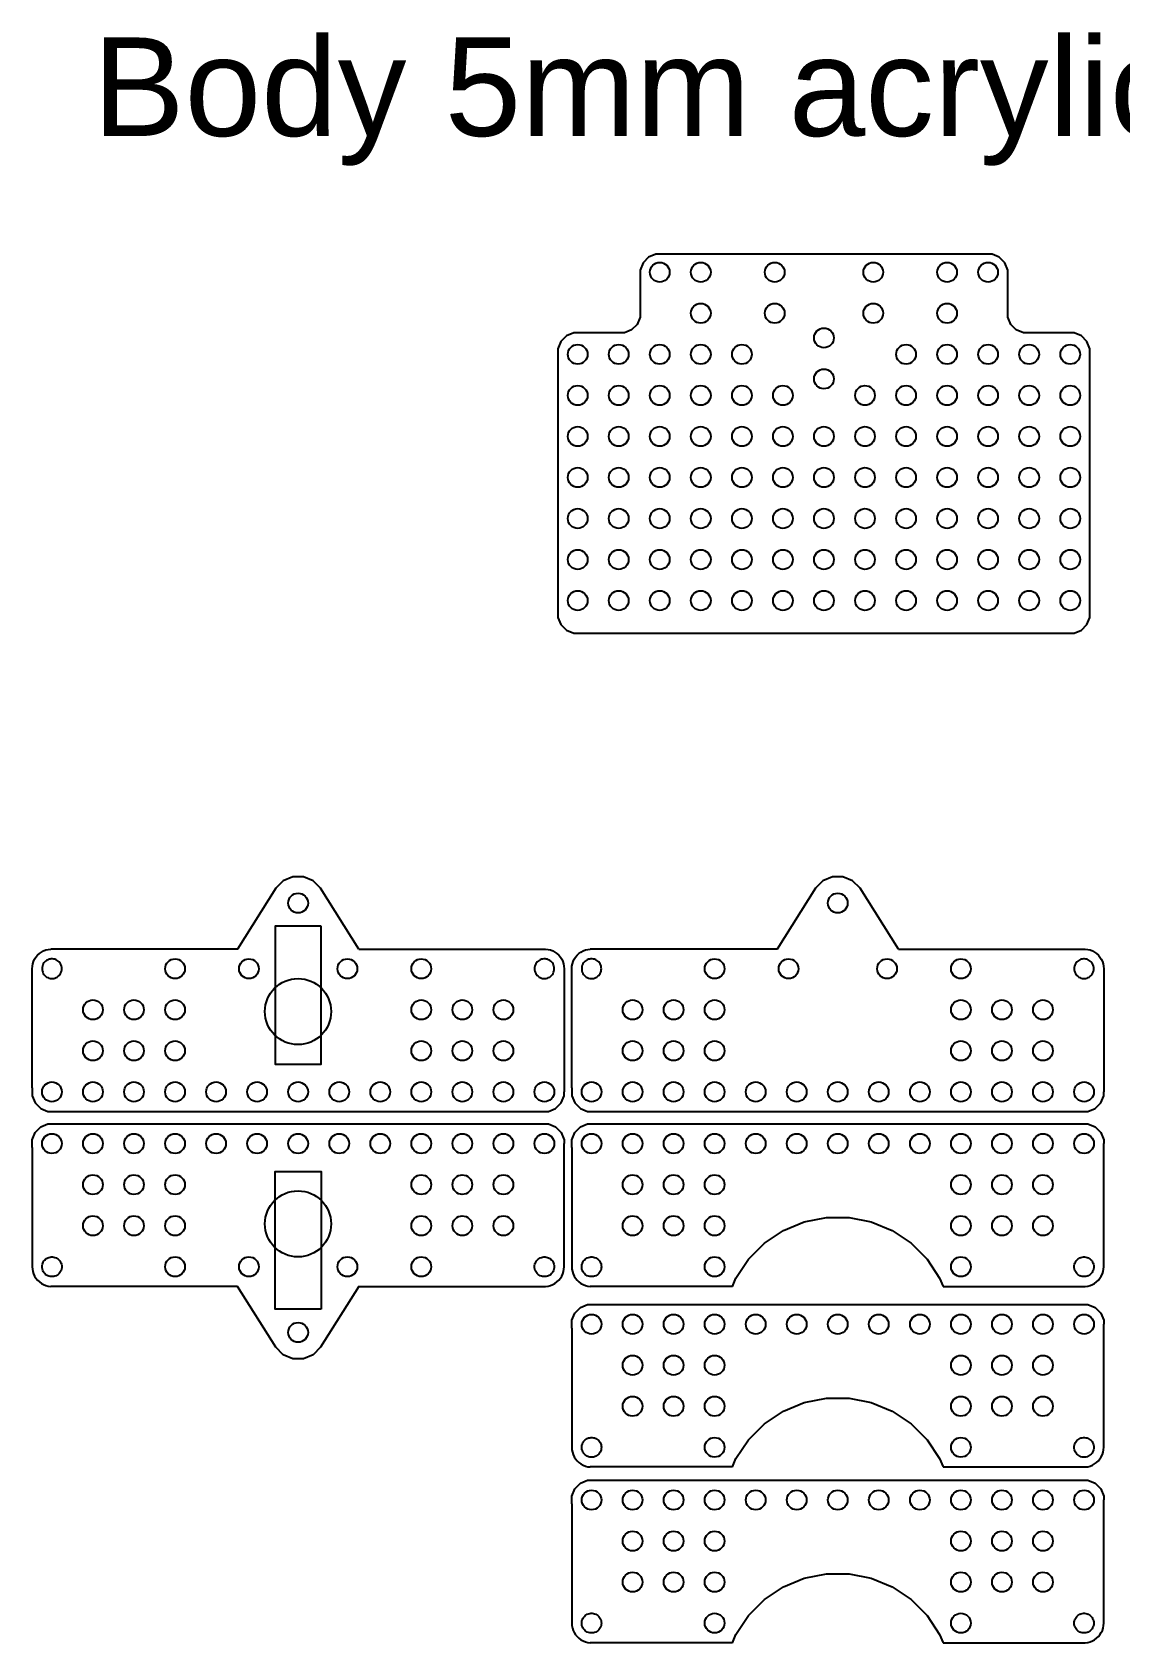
# Model space of a CAD drawing. Header units: millimetres. Extents: x 673 to 2234, y -140 to 410.
# Drawn here: x 673.1 to 1004.3, y -80.3 to 410.3 of the extents above; entities that cross this region are included whole.
import ezdxf

# ---------------------------------------------------------------- set-up
doc = ezdxf.new("R2010")
doc.units = ezdxf.units.MM
doc.styles.get("Standard").update_dxf_attribs({"font": 'arial.ttf'})

msp = doc.modelspace()

# ---------------------------------------------------------------- linework, layer by layer
at = {"color": 7}
for p, q in [((673.52, 127.24), (673.84, 127.92)), ((673.84, 127.92), (674.24, 128.56)), ((674.24, 128.56), (674.72, 129.14)), ((674.72, 129.14), (675.27, 129.66)), ((675.27, 129.66), (675.88, 130.1)), ((675.88, 130.1), (676.54, 130.46)), ((676.54, 130.46), (677.24, 130.74)), ((677.49, 127.57), (677.18, 127.35)), ((677.24, 130.74), (677.97, 130.93)), ((677.82, 127.75), (677.49, 127.57)), ((678.17, 127.89), (677.82, 127.75)), ((677.97, 130.93), (678.72, 131.02)), ((678.53, 127.98), (678.17, 127.89)), ((678.91, 128.03), (678.53, 127.98)), ((679.28, 128.03), (678.91, 128.03)), ((679.66, 127.98), (679.28, 128.03)), ((680.02, 127.89), (679.66, 127.98)), ((680.37, 127.75), (680.02, 127.89)), ((680.7, 127.57), (680.37, 127.75)), ((681.01, 127.35), (680.7, 127.57)), ((827.49, 127.57), (827.18, 127.35)), ((827.82, 127.75), (827.49, 127.57)), ((828.17, 127.89), (827.82, 127.75)), ((828.53, 127.98), (828.17, 127.89)), ((828.91, 128.03), (828.53, 127.98)), ((829.28, 128.03), (828.91, 128.03)), ((829.66, 127.98), (829.28, 128.03)), ((829.47, 131.02), (830.22, 130.93)), ((830.02, 127.89), (829.66, 127.98)), ((830.37, 127.75), (830.02, 127.89)), ((830.22, 130.93), (830.95, 130.74)), ((830.7, 127.57), (830.37, 127.75)), ((831.01, 127.35), (830.7, 127.57)), ((830.95, 130.74), (831.65, 130.46)), ((831.65, 130.46), (832.31, 130.1)), ((832.31, 130.1), (832.92, 129.66)), ((832.92, 129.66), (833.47, 129.14)), ((833.47, 129.14), (833.95, 128.56)), ((833.95, 128.56), (834.35, 127.92)), ((834.35, 127.92), (834.67, 127.24)), ((837.86, 127.24), (838.18, 127.92)), ((838.18, 127.92), (838.59, 128.56)), ((838.59, 128.56), (839.07, 129.14)), ((839.07, 129.14), (839.62, 129.66)), ((839.62, 129.66), (840.23, 130.1)), ((840.23, 130.1), (840.89, 130.46)), ((840.89, 130.46), (841.59, 130.74)), ((841.83, 127.57), (841.53, 127.35)), ((841.59, 130.74), (842.32, 130.93)), ((842.16, 127.75), (841.83, 127.57)), ((842.51, 127.89), (842.16, 127.75)), ((842.32, 130.93), (843.07, 131.02)), ((842.88, 127.98), (842.51, 127.89)), ((843.25, 128.03), (842.88, 127.98)), ((843.63, 128.03), (843.25, 128.03)), ((844, 127.98), (843.63, 128.03)), ((844.37, 127.89), (844, 127.98)), ((844.72, 127.75), (844.37, 127.89)), ((845.05, 127.57), (844.72, 127.75)), ((845.35, 127.35), (845.05, 127.57)), ((991.83, 127.57), (991.53, 127.35)), ((992.16, 127.75), (991.83, 127.57)), ((992.51, 127.89), (992.16, 127.75)), ((992.88, 127.98), (992.51, 127.89)), ((993.25, 128.03), (992.88, 127.98)), ((993.63, 128.03), (993.25, 128.03)), ((994, 127.98), (993.63, 128.03)), ((993.82, 131.02), (994.57, 130.93)), ((994.37, 127.89), (994, 127.98)), ((994.72, 127.75), (994.37, 127.89)), ((994.57, 130.93), (995.3, 130.74)), ((995.05, 127.57), (994.72, 127.75)), ((995.35, 127.35), (995.05, 127.57)), ((995.3, 130.74), (996, 130.46)), ((996, 130.46), (996.66, 130.1)), ((996.66, 130.1), (997.27, 129.66)), ((997.27, 129.66), (997.82, 129.14)), ((997.82, 129.14), (998.3, 128.56)), ((998.3, 128.56), (998.7, 127.92)), ((998.7, 127.92), (999.02, 127.24)), ((673.09, 125.03), (673.14, 125.79)), ((673.09, 88.73), (673.09, 125.03)), ((673.14, 125.79), (673.28, 126.53)), ((673.28, 126.53), (673.52, 127.24)), ((676.12, 125.41), (676.09, 125.03)), ((676.09, 125.03), (676.12, 124.66)), ((676.19, 125.78), (676.12, 125.41)), ((676.12, 124.66), (676.19, 124.29)), ((676.3, 126.14), (676.19, 125.78)), ((676.19, 124.29), (676.3, 123.93)), ((676.46, 126.48), (676.3, 126.14)), ((676.3, 123.93), (676.46, 123.59)), ((676.67, 126.8), (676.46, 126.48)), ((676.46, 123.59), (676.67, 123.27)), ((676.91, 127.09), (676.67, 126.8)), ((676.67, 123.27), (676.91, 122.98)), ((677.18, 127.35), (676.91, 127.09)), ((676.91, 122.98), (677.18, 122.72)), ((677.18, 122.72), (677.49, 122.5)), ((680.7, 122.5), (681.01, 122.72)), ((681.28, 127.09), (681.01, 127.35)), ((681.01, 122.72), (681.28, 122.98)), ((681.52, 126.8), (681.28, 127.09)), ((681.28, 122.98), (681.52, 123.27)), ((681.72, 126.48), (681.52, 126.8)), ((681.52, 123.27), (681.72, 123.59)), ((681.88, 126.14), (681.72, 126.48)), ((681.72, 123.59), (681.88, 123.93)), ((682, 125.78), (681.88, 126.14)), ((681.88, 123.93), (682, 124.29)), ((682.07, 125.41), (682, 125.78)), ((682, 124.29), (682.07, 124.66)), ((682.09, 125.03), (682.07, 125.41)), ((682.07, 124.66), (682.09, 125.03)), ((826.12, 125.41), (826.09, 125.03)), ((826.09, 125.03), (826.12, 124.66)), ((826.19, 125.78), (826.12, 125.41)), ((826.12, 124.66), (826.19, 124.29)), ((826.3, 126.14), (826.19, 125.78)), ((826.19, 124.29), (826.3, 123.93)), ((826.46, 126.48), (826.3, 126.14)), ((826.3, 123.93), (826.46, 123.59)), ((826.67, 126.8), (826.46, 126.48)), ((826.46, 123.59), (826.67, 123.27)), ((826.91, 127.09), (826.67, 126.8)), ((826.67, 123.27), (826.91, 122.98)), ((827.18, 127.35), (826.91, 127.09)), ((826.91, 122.98), (827.18, 122.72)), ((827.18, 122.72), (827.49, 122.5)), ((830.7, 122.5), (831.01, 122.72)), ((831.28, 127.09), (831.01, 127.35)), ((831.01, 122.72), (831.28, 122.98)), ((831.52, 126.8), (831.28, 127.09)), ((831.28, 122.98), (831.52, 123.27)), ((831.72, 126.48), (831.52, 126.8)), ((831.52, 123.27), (831.72, 123.59)), ((831.88, 126.14), (831.72, 126.48)), ((831.72, 123.59), (831.88, 123.93)), ((832, 125.78), (831.88, 126.14)), ((831.88, 123.93), (832, 124.29)), ((832.07, 125.41), (832, 125.78)), ((832, 124.29), (832.07, 124.66)), ((832.09, 125.03), (832.07, 125.41)), ((832.07, 124.66), (832.09, 125.03)), ((834.67, 127.24), (834.91, 126.53)), ((834.91, 126.53), (835.05, 125.79)), ((835.05, 125.79), (835.09, 125.03)), ((835.09, 125.03), (835.09, 87.53)), ((837.44, 125.03), (837.49, 125.79)), ((837.44, 88.73), (837.44, 125.03)), ((837.49, 125.79), (837.63, 126.53)), ((837.63, 126.53), (837.86, 127.24)), ((840.47, 125.41), (840.44, 125.03)), ((840.44, 125.03), (840.47, 124.66)), ((840.54, 125.78), (840.47, 125.41)), ((840.47, 124.66), (840.54, 124.29)), ((840.65, 126.14), (840.54, 125.78)), ((840.54, 124.29), (840.65, 123.93)), ((840.81, 126.48), (840.65, 126.14)), ((840.65, 123.93), (840.81, 123.59)), ((841.01, 126.8), (840.81, 126.48)), ((840.81, 123.59), (841.01, 123.27)), ((841.26, 127.09), (841.01, 126.8)), ((841.01, 123.27), (841.26, 122.98)), ((841.53, 127.35), (841.26, 127.09)), ((841.26, 122.98), (841.53, 122.72)), ((841.53, 122.72), (841.83, 122.5)), ((845.05, 122.5), (845.35, 122.72)), ((845.63, 127.09), (845.35, 127.35)), ((845.35, 122.72), (845.63, 122.98)), ((845.87, 126.8), (845.63, 127.09)), ((845.63, 122.98), (845.87, 123.27)), ((846.07, 126.48), (845.87, 126.8)), ((845.87, 123.27), (846.07, 123.59)), ((846.23, 126.14), (846.07, 126.48)), ((846.07, 123.59), (846.23, 123.93)), ((846.35, 125.78), (846.23, 126.14)), ((846.23, 123.93), (846.35, 124.29)), ((846.42, 125.41), (846.35, 125.78)), ((846.35, 124.29), (846.42, 124.66)), ((846.44, 125.03), (846.42, 125.41)), ((846.42, 124.66), (846.44, 125.03)), ((990.47, 125.41), (990.44, 125.03)), ((990.44, 125.03), (990.47, 124.66)), ((990.54, 125.78), (990.47, 125.41)), ((990.47, 124.66), (990.54, 124.29)), ((990.65, 126.14), (990.54, 125.78)), ((990.54, 124.29), (990.65, 123.93)), ((990.81, 126.48), (990.65, 126.14)), ((990.65, 123.93), (990.81, 123.59)), ((991.01, 126.8), (990.81, 126.48)), ((990.81, 123.59), (991.01, 123.27)), ((991.26, 127.09), (991.01, 126.8)), ((991.01, 123.27), (991.26, 122.98)), ((991.53, 127.35), (991.26, 127.09)), ((991.26, 122.98), (991.53, 122.72)), ((991.53, 122.72), (991.83, 122.5)), ((995.05, 122.5), (995.35, 122.72)), ((995.63, 127.09), (995.35, 127.35)), ((995.35, 122.72), (995.63, 122.98)), ((995.87, 126.8), (995.63, 127.09)), ((995.63, 122.98), (995.87, 123.27)), ((996.07, 126.48), (995.87, 126.8)), ((995.87, 123.27), (996.07, 123.59)), ((996.23, 126.14), (996.07, 126.48)), ((996.07, 123.59), (996.23, 123.93)), ((996.35, 125.78), (996.23, 126.14)), ((996.23, 123.93), (996.35, 124.29)), ((996.42, 125.41), (996.35, 125.78)), ((996.35, 124.29), (996.42, 124.66)), ((996.44, 125.03), (996.42, 125.41)), ((996.42, 124.66), (996.44, 125.03)), ((999.02, 127.24), (999.25, 126.53)), ((999.25, 126.53), (999.39, 125.79)), ((999.39, 125.79), (999.44, 125.03)), ((999.44, 125.03), (999.44, 87.53)), ((677.49, 122.5), (677.82, 122.32)), ((677.82, 122.32), (678.17, 122.18)), ((678.17, 122.18), (678.53, 122.09)), ((678.53, 122.09), (678.91, 122.04)), ((678.91, 122.04), (679.28, 122.04)), ((679.28, 122.04), (679.66, 122.09)), ((679.66, 122.09), (680.02, 122.18)), ((680.02, 122.18), (680.37, 122.32)), ((680.37, 122.32), (680.7, 122.5)), ((827.49, 122.5), (827.82, 122.32)), ((827.82, 122.32), (828.17, 122.18)), ((828.17, 122.18), (828.53, 122.09)), ((828.53, 122.09), (828.91, 122.04)), ((828.91, 122.04), (829.28, 122.04)), ((829.28, 122.04), (829.66, 122.09)), ((829.66, 122.09), (830.02, 122.18)), ((830.02, 122.18), (830.37, 122.32)), ((830.37, 122.32), (830.7, 122.5)), ((841.83, 122.5), (842.16, 122.32)), ((842.16, 122.32), (842.51, 122.18)), ((842.51, 122.18), (842.88, 122.09)), ((842.88, 122.09), (843.25, 122.04)), ((843.25, 122.04), (843.63, 122.04)), ((843.63, 122.04), (844, 122.09)), ((844, 122.09), (844.37, 122.18)), ((844.37, 122.18), (844.72, 122.32)), ((844.72, 122.32), (845.05, 122.5)), ((991.83, 122.5), (992.16, 122.32)), ((992.16, 122.32), (992.51, 122.18)), ((992.51, 122.18), (992.88, 122.09)), ((992.88, 122.09), (993.25, 122.04)), ((993.25, 122.04), (993.63, 122.04)), ((993.63, 122.04), (994, 122.09)), ((994, 122.09), (994.37, 122.18)), ((994.37, 122.18), (994.72, 122.32)), ((994.72, 122.32), (995.05, 122.5)), ((673.09, 70.56), (673.09, 34.26)), ((835.09, 34.26), (835.09, 71.76)), ((837.44, 70.56), (837.44, 34.26)), ((999.44, 34.26), (999.44, 71.76)), ((676.09, 34.26), (676.12, 34.63)), ((676.12, 34.63), (676.19, 35)), ((676.19, 35), (676.3, 35.36)), ((676.3, 35.36), (676.46, 35.7)), ((676.46, 35.7), (676.67, 36.02)), ((676.67, 36.02), (676.91, 36.31)), ((676.91, 36.31), (677.18, 36.57)), ((677.18, 36.57), (677.49, 36.79)), ((677.49, 36.79), (677.82, 36.97)), ((677.82, 36.97), (678.17, 37.11)), ((678.17, 37.11), (678.53, 37.2)), ((678.53, 37.2), (678.91, 37.25)), ((678.91, 37.25), (679.28, 37.25)), ((679.28, 37.25), (679.66, 37.2)), ((679.66, 37.2), (680.02, 37.11)), ((680.02, 37.11), (680.37, 36.97)), ((680.37, 36.97), (680.7, 36.79)), ((680.7, 36.79), (681.01, 36.57)), ((681.01, 36.57), (681.28, 36.31)), ((681.28, 36.31), (681.52, 36.02)), ((681.52, 36.02), (681.72, 35.7)), ((681.72, 35.7), (681.88, 35.36)), ((681.88, 35.36), (682, 35)), ((682, 35), (682.07, 34.63)), ((682.07, 34.63), (682.09, 34.26)), ((826.09, 34.26), (826.12, 34.63)), ((826.12, 34.63), (826.19, 35)), ((826.19, 35), (826.3, 35.36)), ((826.3, 35.36), (826.46, 35.7)), ((826.46, 35.7), (826.67, 36.02)), ((826.67, 36.02), (826.91, 36.31)), ((826.91, 36.31), (827.18, 36.57)), ((827.18, 36.57), (827.49, 36.79)), ((827.49, 36.79), (827.82, 36.97)), ((827.82, 36.97), (828.17, 37.11)), ((828.17, 37.11), (828.53, 37.2)), ((828.53, 37.2), (828.91, 37.25)), ((828.91, 37.25), (829.28, 37.25)), ((829.28, 37.25), (829.66, 37.2)), ((829.66, 37.2), (830.02, 37.11)), ((830.02, 37.11), (830.37, 36.97)), ((830.37, 36.97), (830.7, 36.79)), ((830.7, 36.79), (831.01, 36.57)), ((831.01, 36.57), (831.28, 36.31)), ((831.28, 36.31), (831.52, 36.02)), ((831.52, 36.02), (831.72, 35.7)), ((831.72, 35.7), (831.88, 35.36)), ((831.88, 35.36), (832, 35)), ((832, 35), (832.07, 34.63)), ((832.07, 34.63), (832.09, 34.26)), ((840.44, 34.26), (840.47, 34.63)), ((840.47, 34.63), (840.54, 35)), ((840.54, 35), (840.65, 35.36)), ((840.65, 35.36), (840.81, 35.7)), ((840.81, 35.7), (841.01, 36.02)), ((841.01, 36.02), (841.26, 36.31)), ((841.26, 36.31), (841.53, 36.57)), ((841.53, 36.57), (841.83, 36.79)), ((841.83, 36.79), (842.16, 36.97)), ((842.16, 36.97), (842.51, 37.11)), ((842.51, 37.11), (842.88, 37.2)), ((842.88, 37.2), (843.25, 37.25)), ((843.25, 37.25), (843.63, 37.25)), ((843.63, 37.25), (844, 37.2)), ((844, 37.2), (844.37, 37.11)), ((844.37, 37.11), (844.72, 36.97)), ((844.72, 36.97), (845.05, 36.79)), ((845.05, 36.79), (845.35, 36.57)), ((845.35, 36.57), (845.63, 36.31)), ((845.63, 36.31), (845.87, 36.02)), ((845.87, 36.02), (846.07, 35.7)), ((846.07, 35.7), (846.23, 35.36)), ((846.23, 35.36), (846.35, 35)), ((846.35, 35), (846.42, 34.63)), ((846.42, 34.63), (846.44, 34.26)), ((990.44, 34.26), (990.47, 34.63)), ((990.47, 34.63), (990.54, 35)), ((990.54, 35), (990.65, 35.36)), ((990.65, 35.36), (990.81, 35.7)), ((990.81, 35.7), (991.01, 36.02)), ((991.01, 36.02), (991.26, 36.31)), ((991.26, 36.31), (991.53, 36.57)), ((991.53, 36.57), (991.83, 36.79)), ((991.83, 36.79), (992.16, 36.97)), ((992.16, 36.97), (992.51, 37.11)), ((992.51, 37.11), (992.88, 37.2)), ((992.88, 37.2), (993.25, 37.25)), ((993.25, 37.25), (993.63, 37.25)), ((993.63, 37.25), (994, 37.2)), ((994, 37.2), (994.37, 37.11)), ((994.37, 37.11), (994.72, 36.97)), ((994.72, 36.97), (995.05, 36.79)), ((995.05, 36.79), (995.35, 36.57)), ((995.35, 36.57), (995.63, 36.31)), ((995.63, 36.31), (995.87, 36.02)), ((995.87, 36.02), (996.07, 35.7)), ((996.07, 35.7), (996.23, 35.36)), ((996.23, 35.36), (996.35, 35)), ((996.35, 35), (996.42, 34.63)), ((996.42, 34.63), (996.44, 34.26)), ((673.09, 34.26), (673.14, 33.5)), ((673.14, 33.5), (673.28, 32.76)), ((673.28, 32.76), (673.52, 32.05)), ((673.52, 32.05), (673.84, 31.37)), ((673.84, 31.37), (674.24, 30.73)), ((674.24, 30.73), (674.72, 30.15)), ((674.72, 30.15), (675.27, 29.63)), ((675.27, 29.63), (675.88, 29.19)), ((676.12, 33.88), (676.09, 34.26)), ((676.19, 33.51), (676.12, 33.88)), ((676.3, 33.15), (676.19, 33.51)), ((676.46, 32.81), (676.3, 33.15)), ((676.67, 32.49), (676.46, 32.81)), ((676.91, 32.2), (676.67, 32.49)), ((677.18, 31.94), (676.91, 32.2)), ((677.49, 31.72), (677.18, 31.94)), ((677.82, 31.54), (677.49, 31.72)), ((678.17, 31.4), (677.82, 31.54)), ((678.53, 31.31), (678.17, 31.4)), ((678.91, 31.26), (678.53, 31.31)), ((679.28, 31.26), (678.91, 31.26)), ((679.66, 31.31), (679.28, 31.26)), ((680.02, 31.4), (679.66, 31.31)), ((680.37, 31.54), (680.02, 31.4)), ((680.7, 31.72), (680.37, 31.54)), ((681.01, 31.94), (680.7, 31.72)), ((681.28, 32.2), (681.01, 31.94)), ((681.52, 32.49), (681.28, 32.2)), ((681.72, 32.81), (681.52, 32.49)), ((681.88, 33.15), (681.72, 32.81)), ((682, 33.51), (681.88, 33.15)), ((682.07, 33.88), (682, 33.51)), ((682.09, 34.26), (682.07, 33.88)), ((826.12, 33.88), (826.09, 34.26)), ((826.19, 33.51), (826.12, 33.88)), ((826.3, 33.15), (826.19, 33.51)), ((826.46, 32.81), (826.3, 33.15)), ((826.67, 32.49), (826.46, 32.81)), ((826.91, 32.2), (826.67, 32.49)), ((827.18, 31.94), (826.91, 32.2)), ((827.49, 31.72), (827.18, 31.94)), ((827.82, 31.54), (827.49, 31.72)), ((828.17, 31.4), (827.82, 31.54)), ((828.53, 31.31), (828.17, 31.4)), ((828.91, 31.26), (828.53, 31.31)), ((829.28, 31.26), (828.91, 31.26)), ((829.66, 31.31), (829.28, 31.26)), ((830.02, 31.4), (829.66, 31.31)), ((830.37, 31.54), (830.02, 31.4)), ((830.7, 31.72), (830.37, 31.54)), ((831.01, 31.94), (830.7, 31.72)), ((831.28, 32.2), (831.01, 31.94)), ((831.52, 32.49), (831.28, 32.2)), ((831.72, 32.81), (831.52, 32.49)), ((831.88, 33.15), (831.72, 32.81)), ((832, 33.51), (831.88, 33.15)), ((832.07, 33.88), (832, 33.51)), ((832.09, 34.26), (832.07, 33.88)), ((832.31, 29.19), (832.92, 29.63)), ((832.92, 29.63), (833.47, 30.15)), ((833.47, 30.15), (833.95, 30.73)), ((833.95, 30.73), (834.35, 31.37)), ((834.35, 31.37), (834.67, 32.05)), ((834.67, 32.05), (834.91, 32.76)), ((834.91, 32.76), (835.05, 33.5)), ((835.05, 33.5), (835.09, 34.26)), ((837.44, 34.26), (837.49, 33.5)), ((837.49, 33.5), (837.63, 32.76)), ((837.63, 32.76), (837.86, 32.05)), ((837.86, 32.05), (838.18, 31.37)), ((838.18, 31.37), (838.59, 30.73)), ((838.59, 30.73), (839.07, 30.15)), ((839.07, 30.15), (839.62, 29.63)), ((839.62, 29.63), (840.23, 29.19)), ((840.47, 33.88), (840.44, 34.26)), ((840.54, 33.51), (840.47, 33.88)), ((840.65, 33.15), (840.54, 33.51)), ((840.81, 32.81), (840.65, 33.15)), ((841.01, 32.49), (840.81, 32.81)), ((841.26, 32.2), (841.01, 32.49)), ((841.53, 31.94), (841.26, 32.2)), ((841.83, 31.72), (841.53, 31.94)), ((842.16, 31.54), (841.83, 31.72)), ((842.51, 31.4), (842.16, 31.54)), ((842.88, 31.31), (842.51, 31.4)), ((843.25, 31.26), (842.88, 31.31)), ((843.63, 31.26), (843.25, 31.26)), ((844, 31.31), (843.63, 31.26)), ((844.37, 31.4), (844, 31.31)), ((844.72, 31.54), (844.37, 31.4)), ((845.05, 31.72), (844.72, 31.54)), ((845.35, 31.94), (845.05, 31.72)), ((845.63, 32.2), (845.35, 31.94)), ((845.87, 32.49), (845.63, 32.2)), ((846.07, 32.81), (845.87, 32.49)), ((846.23, 33.15), (846.07, 32.81)), ((846.35, 33.51), (846.23, 33.15)), ((846.42, 33.88), (846.35, 33.51)), ((846.44, 34.26), (846.42, 33.88)), ((990.47, 33.88), (990.44, 34.26)), ((990.54, 33.51), (990.47, 33.88)), ((990.65, 33.15), (990.54, 33.51)), ((990.81, 32.81), (990.65, 33.15)), ((991.01, 32.49), (990.81, 32.81)), ((991.26, 32.2), (991.01, 32.49)), ((991.53, 31.94), (991.26, 32.2)), ((991.83, 31.72), (991.53, 31.94)), ((992.16, 31.54), (991.83, 31.72)), ((992.51, 31.4), (992.16, 31.54)), ((992.88, 31.31), (992.51, 31.4)), ((993.25, 31.26), (992.88, 31.31)), ((993.63, 31.26), (993.25, 31.26)), ((994, 31.31), (993.63, 31.26)), ((994.37, 31.4), (994, 31.31)), ((994.72, 31.54), (994.37, 31.4)), ((995.05, 31.72), (994.72, 31.54)), ((995.35, 31.94), (995.05, 31.72)), ((995.63, 32.2), (995.35, 31.94)), ((995.87, 32.49), (995.63, 32.2)), ((996.07, 32.81), (995.87, 32.49)), ((996.23, 33.15), (996.07, 32.81)), ((996.35, 33.51), (996.23, 33.15)), ((996.42, 33.88), (996.35, 33.51)), ((996.44, 34.26), (996.42, 33.88)), ((996.66, 29.19), (997.27, 29.63)), ((997.27, 29.63), (997.82, 30.15)), ((997.82, 30.15), (998.3, 30.73)), ((998.3, 30.73), (998.7, 31.37)), ((998.7, 31.37), (999.02, 32.05)), ((999.02, 32.05), (999.25, 32.76)), ((999.25, 32.76), (999.39, 33.5)), ((999.39, 33.5), (999.44, 34.26)), ((675.88, 29.19), (676.54, 28.83)), ((676.54, 28.83), (677.24, 28.55)), ((677.24, 28.55), (677.97, 28.36)), ((677.97, 28.36), (678.72, 28.27)), ((829.47, 28.27), (830.22, 28.36)), ((830.22, 28.36), (830.95, 28.55)), ((830.95, 28.55), (831.65, 28.83)), ((831.65, 28.83), (832.31, 29.19)), ((840.23, 29.19), (840.89, 28.83)), ((840.89, 28.83), (841.59, 28.55)), ((841.59, 28.55), (842.32, 28.36)), ((842.32, 28.36), (843.07, 28.27)), ((993.82, 28.27), (994.57, 28.36)), ((994.57, 28.36), (995.3, 28.55)), ((995.3, 28.55), (996, 28.83)), ((996, 28.83), (996.66, 29.19)), ((837.44, 15.56), (837.44, -20.74)), ((999.44, -20.74), (999.44, 16.76)), ((840.65, -19.64), (840.81, -19.3)), ((840.81, -19.3), (841.01, -18.98)), ((841.01, -18.98), (841.26, -18.69)), ((841.26, -18.69), (841.53, -18.43)), ((841.53, -18.43), (841.83, -18.21)), ((841.83, -18.21), (842.16, -18.03)), ((842.16, -18.03), (842.51, -17.89)), ((842.51, -17.89), (842.88, -17.8)), ((842.88, -17.8), (843.25, -17.75)), ((843.25, -17.75), (843.63, -17.75)), ((843.63, -17.75), (844, -17.8)), ((844, -17.8), (844.37, -17.89)), ((844.37, -17.89), (844.72, -18.03)), ((844.72, -18.03), (845.05, -18.21)), ((845.05, -18.21), (845.35, -18.43)), ((845.35, -18.43), (845.63, -18.69)), ((845.63, -18.69), (845.87, -18.98)), ((845.87, -18.98), (846.07, -19.3)), ((846.07, -19.3), (846.23, -19.64)), ((990.65, -19.64), (990.81, -19.3)), ((990.81, -19.3), (991.01, -18.98)), ((991.01, -18.98), (991.26, -18.69)), ((991.26, -18.69), (991.53, -18.43)), ((991.53, -18.43), (991.83, -18.21)), ((991.83, -18.21), (992.16, -18.03)), ((992.16, -18.03), (992.51, -17.89)), ((992.51, -17.89), (992.88, -17.8)), ((992.88, -17.8), (993.25, -17.75)), ((993.25, -17.75), (993.63, -17.75)), ((993.63, -17.75), (994, -17.8)), ((994, -17.8), (994.37, -17.89)), ((994.37, -17.89), (994.72, -18.03)), ((994.72, -18.03), (995.05, -18.21)), ((995.05, -18.21), (995.35, -18.43)), ((995.35, -18.43), (995.63, -18.69)), ((995.63, -18.69), (995.87, -18.98)), ((995.87, -18.98), (996.07, -19.3)), ((996.07, -19.3), (996.23, -19.64)), ((837.44, -20.74), (837.49, -21.49)), ((837.49, -21.49), (837.63, -22.23)), ((837.63, -22.23), (837.86, -22.95)), ((837.86, -22.95), (838.18, -23.63)), ((838.18, -23.63), (838.59, -24.27)), ((838.59, -24.27), (839.07, -24.85)), ((840.44, -20.74), (840.47, -20.37)), ((840.47, -21.12), (840.44, -20.74)), ((840.47, -20.37), (840.54, -20)), ((840.54, -21.49), (840.47, -21.12)), ((840.54, -20), (840.65, -19.64)), ((840.65, -21.85), (840.54, -21.49)), ((840.81, -22.19), (840.65, -21.85)), ((841.01, -22.51), (840.81, -22.19)), ((841.26, -22.8), (841.01, -22.51)), ((841.53, -23.05), (841.26, -22.8)), ((841.83, -23.28), (841.53, -23.05)), ((842.16, -23.46), (841.83, -23.28)), ((842.51, -23.6), (842.16, -23.46)), ((842.88, -23.69), (842.51, -23.6)), ((843.25, -23.74), (842.88, -23.69)), ((843.63, -23.74), (843.25, -23.74)), ((844, -23.69), (843.63, -23.74)), ((844.37, -23.6), (844, -23.69)), ((844.72, -23.46), (844.37, -23.6)), ((845.05, -23.28), (844.72, -23.46)), ((845.35, -23.05), (845.05, -23.28)), ((845.63, -22.8), (845.35, -23.05)), ((845.87, -22.51), (845.63, -22.8)), ((846.07, -22.19), (845.87, -22.51)), ((846.23, -21.85), (846.07, -22.19)), ((846.23, -19.64), (846.35, -20)), ((846.35, -21.49), (846.23, -21.85)), ((846.35, -20), (846.42, -20.37)), ((846.42, -21.12), (846.35, -21.49)), ((846.42, -20.37), (846.44, -20.74)), ((846.44, -20.74), (846.42, -21.12)), ((990.44, -20.74), (990.47, -20.37)), ((990.47, -21.12), (990.44, -20.74)), ((990.47, -20.37), (990.54, -20)), ((990.54, -21.49), (990.47, -21.12)), ((990.54, -20), (990.65, -19.64)), ((990.65, -21.85), (990.54, -21.49)), ((990.81, -22.19), (990.65, -21.85)), ((991.01, -22.51), (990.81, -22.19)), ((991.26, -22.8), (991.01, -22.51)), ((991.53, -23.05), (991.26, -22.8)), ((991.83, -23.28), (991.53, -23.05)), ((992.16, -23.46), (991.83, -23.28)), ((992.51, -23.6), (992.16, -23.46)), ((992.88, -23.69), (992.51, -23.6)), ((993.25, -23.74), (992.88, -23.69)), ((993.63, -23.74), (993.25, -23.74)), ((994, -23.69), (993.63, -23.74)), ((994.37, -23.6), (994, -23.69)), ((994.72, -23.46), (994.37, -23.6)), ((995.05, -23.28), (994.72, -23.46)), ((995.35, -23.05), (995.05, -23.28)), ((995.63, -22.8), (995.35, -23.05)), ((995.87, -22.51), (995.63, -22.8)), ((996.07, -22.19), (995.87, -22.51)), ((996.23, -21.85), (996.07, -22.19)), ((996.23, -19.64), (996.35, -20)), ((996.35, -21.49), (996.23, -21.85)), ((996.35, -20), (996.42, -20.37)), ((996.42, -21.12), (996.35, -21.49)), ((996.42, -20.37), (996.44, -20.74)), ((996.44, -20.74), (996.42, -21.12)), ((997.82, -24.85), (998.3, -24.27)), ((998.3, -24.27), (998.7, -23.63)), ((998.7, -23.63), (999.02, -22.95)), ((999.02, -22.95), (999.25, -22.23)), ((999.25, -22.23), (999.39, -21.49)), ((999.39, -21.49), (999.44, -20.74)), ((839.07, -24.85), (839.62, -25.37)), ((839.62, -25.37), (840.23, -25.81)), ((840.23, -25.81), (840.89, -26.17)), ((840.89, -26.17), (841.59, -26.45)), ((841.59, -26.45), (842.32, -26.64)), ((842.32, -26.64), (843.07, -26.73)), ((993.82, -26.73), (994.57, -26.64)), ((994.57, -26.64), (995.3, -26.45)), ((995.3, -26.45), (996, -26.17)), ((996, -26.17), (996.66, -25.81)), ((996.66, -25.81), (997.27, -25.37)), ((997.27, -25.37), (997.82, -24.85)), ((837.44, -37.98), (837.44, -74.28)), ((999.44, -74.28), (999.44, -36.78)), ((840.47, -73.91), (840.54, -73.54)), ((840.54, -73.54), (840.65, -73.18)), ((840.65, -73.18), (840.81, -72.84)), ((840.81, -72.84), (841.01, -72.52)), ((841.01, -72.52), (841.26, -72.23)), ((841.26, -72.23), (841.53, -71.97)), ((841.53, -71.97), (841.83, -71.75)), ((841.83, -71.75), (842.16, -71.57)), ((842.16, -71.57), (842.51, -71.43)), ((842.51, -71.43), (842.88, -71.34)), ((842.88, -71.34), (843.25, -71.29)), ((843.25, -71.29), (843.63, -71.29)), ((843.63, -71.29), (844, -71.34)), ((844, -71.34), (844.37, -71.43)), ((844.37, -71.43), (844.72, -71.57)), ((844.72, -71.57), (845.05, -71.75)), ((845.05, -71.75), (845.35, -71.97)), ((845.35, -71.97), (845.63, -72.23)), ((845.63, -72.23), (845.87, -72.52)), ((845.87, -72.52), (846.07, -72.84)), ((846.07, -72.84), (846.23, -73.18)), ((846.23, -73.18), (846.35, -73.54)), ((846.35, -73.54), (846.42, -73.91)), ((990.47, -73.91), (990.54, -73.54)), ((990.54, -73.54), (990.65, -73.18)), ((990.65, -73.18), (990.81, -72.84)), ((990.81, -72.84), (991.01, -72.52)), ((991.01, -72.52), (991.26, -72.23)), ((991.26, -72.23), (991.53, -71.97)), ((991.53, -71.97), (991.83, -71.75)), ((991.83, -71.75), (992.16, -71.57)), ((992.16, -71.57), (992.51, -71.43)), ((992.51, -71.43), (992.88, -71.34)), ((992.88, -71.34), (993.25, -71.29)), ((993.25, -71.29), (993.63, -71.29)), ((993.63, -71.29), (994, -71.34)), ((994, -71.34), (994.37, -71.43)), ((994.37, -71.43), (994.72, -71.57)), ((994.72, -71.57), (995.05, -71.75)), ((995.05, -71.75), (995.35, -71.97)), ((995.35, -71.97), (995.63, -72.23)), ((995.63, -72.23), (995.87, -72.52)), ((995.87, -72.52), (996.07, -72.84)), ((996.07, -72.84), (996.23, -73.18)), ((996.23, -73.18), (996.35, -73.54)), ((996.35, -73.54), (996.42, -73.91)), ((837.44, -74.28), (837.49, -75.04)), ((837.49, -75.04), (837.63, -75.78)), ((837.63, -75.78), (837.86, -76.49)), ((837.86, -76.49), (838.18, -77.17)), ((838.18, -77.17), (838.59, -77.81)), ((838.59, -77.81), (839.07, -78.39)), ((839.07, -78.39), (839.62, -78.91)), ((840.44, -74.28), (840.47, -73.91)), ((840.47, -74.66), (840.44, -74.28)), ((840.54, -75.03), (840.47, -74.66)), ((840.65, -75.39), (840.54, -75.03)), ((840.81, -75.73), (840.65, -75.39)), ((841.01, -76.05), (840.81, -75.73)), ((841.26, -76.34), (841.01, -76.05)), ((841.53, -76.6), (841.26, -76.34)), ((841.83, -76.82), (841.53, -76.6)), ((842.16, -77), (841.83, -76.82)), ((842.51, -77.14), (842.16, -77)), ((842.88, -77.23), (842.51, -77.14)), ((843.25, -77.28), (842.88, -77.23)), ((843.63, -77.28), (843.25, -77.28)), ((844, -77.23), (843.63, -77.28)), ((844.37, -77.14), (844, -77.23)), ((844.72, -77), (844.37, -77.14)), ((845.05, -76.82), (844.72, -77)), ((845.35, -76.6), (845.05, -76.82)), ((845.63, -76.34), (845.35, -76.6)), ((845.87, -76.05), (845.63, -76.34)), ((846.07, -75.73), (845.87, -76.05)), ((846.23, -75.39), (846.07, -75.73)), ((846.35, -75.03), (846.23, -75.39)), ((846.42, -74.66), (846.35, -75.03)), ((846.42, -73.91), (846.44, -74.28)), ((846.44, -74.28), (846.42, -74.66)), ((990.44, -74.28), (990.47, -73.91)), ((990.47, -74.66), (990.44, -74.28)), ((990.54, -75.03), (990.47, -74.66)), ((990.65, -75.39), (990.54, -75.03)), ((990.81, -75.73), (990.65, -75.39)), ((991.01, -76.05), (990.81, -75.73)), ((991.26, -76.34), (991.01, -76.05)), ((991.53, -76.6), (991.26, -76.34)), ((991.83, -76.82), (991.53, -76.6)), ((992.16, -77), (991.83, -76.82)), ((992.51, -77.14), (992.16, -77)), ((992.88, -77.23), (992.51, -77.14)), ((993.25, -77.28), (992.88, -77.23)), ((993.63, -77.28), (993.25, -77.28)), ((994, -77.23), (993.63, -77.28)), ((994.37, -77.14), (994, -77.23)), ((994.72, -77), (994.37, -77.14)), ((995.05, -76.82), (994.72, -77)), ((995.35, -76.6), (995.05, -76.82)), ((995.63, -76.34), (995.35, -76.6)), ((995.87, -76.05), (995.63, -76.34)), ((996.07, -75.73), (995.87, -76.05)), ((996.23, -75.39), (996.07, -75.73)), ((996.35, -75.03), (996.23, -75.39)), ((996.42, -74.66), (996.35, -75.03)), ((996.42, -73.91), (996.44, -74.28)), ((996.44, -74.28), (996.42, -74.66)), ((997.27, -78.91), (997.82, -78.39)), ((997.82, -78.39), (998.3, -77.81)), ((998.3, -77.81), (998.7, -77.17)), ((998.7, -77.17), (999.02, -76.49)), ((999.02, -76.49), (999.25, -75.78)), ((999.25, -75.78), (999.39, -75.04)), ((999.39, -75.04), (999.44, -74.28)), ((839.62, -78.91), (840.23, -79.35)), ((840.23, -79.35), (840.89, -79.71)), ((840.89, -79.71), (841.59, -79.99)), ((841.59, -79.99), (842.32, -80.18)), ((842.32, -80.18), (843.07, -80.27)), ((993.82, -80.27), (994.57, -80.18)), ((994.57, -80.18), (995.3, -79.99)), ((995.3, -79.99), (996, -79.71)), ((996, -79.71), (996.66, -79.35)), ((996.66, -79.35), (997.27, -78.91))]:
    msp.add_line(p, q, dxfattribs=at)
for points in [[(863.03, 342.62), (860.83, 341.71), (859.15, 340.02), (858.24, 337.82), (858.24, 325.84), (858.24, 323.46), (857.33, 321.26), (855.64, 319.58), (853.44, 318.67), (838.02, 318.67), (835.82, 317.75), (834.14, 316.07), (833.23, 313.87), (833.23, 232.02), (834.14, 229.82), (835.82, 228.13), (838.02, 227.22), (990.43, 227.22), (992.63, 228.13), (994.31, 229.82), (995.23, 232.02), (995.23, 313.87), (994.31, 316.07), (992.63, 317.75), (990.43, 318.67), (975.01, 318.67), (972.81, 319.58), (971.13, 321.26), (970.21, 323.46), (970.21, 335.44), (970.21, 337.82), (969.3, 340.02), (967.62, 341.71), (965.42, 342.62), (863.03, 342.62)], [(772.55, 131.02), (772.55, 131.02), (760.88, 149.57), (758.63, 151.82), (755.69, 153.03), (752.5, 153.03), (749.56, 151.82), (747.31, 149.57), (735.64, 131.02), (735.64, 131.02)], [(936.9, 131.02), (936.9, 131.02), (925.22, 149.57), (922.97, 151.82), (920.03, 153.03), (916.85, 153.03), (913.91, 151.82), (911.66, 149.57), (899.99, 131.02), (899.99, 131.02)], [(735.64, 131.02), (678.72, 131.02)], [(772.55, 131.02), (829.47, 131.02)], [(899.99, 131.02), (843.07, 131.02)], [(936.9, 131.02), (993.82, 131.02)], [(673.09, 88.73), (673.09, 86.34), (674.01, 84.14), (675.7, 82.45), (677.9, 81.53), (830.29, 81.53), (832.49, 82.45), (834.18, 84.14), (835.09, 86.34), (835.09, 87.53)], [(837.44, 88.73), (837.44, 86.34), (838.36, 84.14), (840.04, 82.45), (842.25, 81.53), (994.64, 81.53), (996.84, 82.45), (998.53, 84.14), (999.44, 86.34), (999.44, 87.53)], [(673.09, 70.56), (673.09, 72.95), (674.01, 75.15), (675.7, 76.84), (677.9, 77.76), (830.29, 77.76), (832.49, 76.84), (834.18, 75.15), (835.09, 72.95), (835.09, 71.76)], [(837.44, 70.56), (837.44, 72.95), (838.36, 75.15), (840.04, 76.84), (842.25, 77.76), (994.64, 77.76), (996.84, 76.84), (998.53, 75.15), (999.44, 72.95), (999.44, 71.76)], [(886.36, 28.27), (887.43, 30.83), (891.26, 36.57), (896.13, 41.44), (901.86, 45.27), (908.23, 47.91), (914.99, 49.26), (921.89, 49.26), (928.65, 47.91), (935.02, 45.27), (940.75, 41.44), (945.63, 36.57), (949.46, 30.83), (950.52, 28.27)], [(735.64, 28.27), (678.72, 28.27)], [(772.55, 28.27), (772.55, 28.27), (760.88, 9.72), (758.63, 7.47), (755.69, 6.26), (752.5, 6.26), (749.56, 7.47), (747.31, 9.72), (735.64, 28.27), (735.64, 28.27)], [(772.55, 28.27), (829.47, 28.27)], [(886.36, 28.27), (843.07, 28.27)], [(950.52, 28.27), (993.82, 28.27)], [(837.44, 15.56), (837.44, 17.95), (838.36, 20.16), (840.04, 21.84), (842.25, 22.76), (994.64, 22.76), (996.84, 21.84), (998.53, 20.16), (999.44, 17.95), (999.44, 16.76)], [(886.36, -26.73), (887.43, -24.16), (891.26, -18.43), (896.13, -13.56), (901.86, -9.73), (908.23, -7.09), (914.99, -5.74), (921.89, -5.74), (928.65, -7.09), (935.02, -9.73), (940.75, -13.56), (945.63, -18.43), (949.46, -24.16), (950.52, -26.73)], [(886.36, -26.73), (843.07, -26.73)], [(950.52, -26.73), (993.82, -26.73)], [(837.44, -37.98), (837.44, -35.59), (838.36, -33.39), (840.04, -31.7), (842.25, -30.78), (994.64, -30.78), (996.84, -31.7), (998.53, -33.39), (999.44, -35.59), (999.44, -36.78)], [(886.36, -80.27), (887.43, -77.71), (891.26, -71.97), (896.13, -67.1), (901.86, -63.27), (908.23, -60.63), (914.99, -59.28), (921.89, -59.28), (928.65, -60.63), (935.02, -63.27), (940.75, -67.1), (945.63, -71.97), (949.46, -77.71), (950.52, -80.27)], [(886.36, -80.27), (843.07, -80.27)], [(950.52, -80.27), (993.82, -80.27)]]:
    msp.add_lwpolyline(points, dxfattribs=at)
for points in [[(761.05, 137.99), (747.04, 137.99), (747.09, 95.99), (761.05, 95.99)], [(761.05, 21.3), (747.04, 21.3), (747.09, 63.3), (761.05, 63.3)]]:
    msp.add_lwpolyline(points, close=True, dxfattribs=at)
for centre, radius in [((864.23, 337.15), 3), ((876.73, 337.15), 3), ((899.23, 337.15), 3), ((929.23, 337.15), 3), ((951.73, 337.15), 3), ((964.23, 337.15), 3), ((876.73, 324.65), 3), ((899.23, 324.65), 3), ((929.23, 324.65), 3), ((951.73, 324.65), 3), ((914.23, 317.15), 3), ((839.23, 312.15), 3), ((851.73, 312.15), 3), ((864.23, 312.15), 3), ((876.73, 312.15), 3), ((889.23, 312.15), 3), ((939.23, 312.15), 3), ((951.73, 312.15), 3), ((964.23, 312.15), 3), ((976.73, 312.15), 3), ((989.23, 312.15), 3), ((914.23, 304.65), 3), ((839.23, 299.65), 3), ((851.73, 299.65), 3), ((864.23, 299.65), 3), ((876.73, 299.65), 3), ((889.23, 299.65), 3), ((901.73, 299.65), 3), ((926.73, 299.65), 3), ((939.23, 299.65), 3), ((951.73, 299.65), 3), ((964.23, 299.65), 3), ((976.73, 299.65), 3), ((989.23, 299.65), 3), ((839.23, 287.15), 3), ((851.73, 287.15), 3), ((864.23, 287.15), 3), ((876.73, 287.15), 3), ((889.23, 287.15), 3), ((901.73, 287.15), 3), ((914.23, 287.15), 3), ((926.73, 287.15), 3), ((939.23, 287.15), 3), ((951.73, 287.15), 3), ((964.23, 287.15), 3), ((976.73, 287.15), 3), ((989.23, 287.15), 3), ((839.23, 274.65), 3), ((851.73, 274.65), 3), ((864.23, 274.65), 3), ((876.73, 274.65), 3), ((889.23, 274.65), 3), ((901.73, 274.65), 3), ((914.23, 274.65), 3), ((926.73, 274.65), 3), ((939.23, 274.65), 3), ((951.73, 274.65), 3), ((964.23, 274.65), 3), ((976.73, 274.65), 3), ((989.23, 274.65), 3), ((839.23, 262.15), 3), ((851.73, 262.15), 3), ((864.23, 262.15), 3), ((876.73, 262.15), 3), ((889.23, 262.15), 3), ((901.73, 262.15), 3), ((914.23, 262.15), 3), ((926.73, 262.15), 3), ((939.23, 262.15), 3), ((951.73, 262.15), 3), ((964.23, 262.15), 3), ((976.73, 262.15), 3), ((989.23, 262.15), 3), ((839.23, 249.65), 3), ((851.73, 249.65), 3), ((864.23, 249.65), 3), ((876.73, 249.65), 3), ((889.23, 249.65), 3), ((901.73, 249.65), 3), ((914.23, 249.65), 3), ((926.73, 249.65), 3), ((939.23, 249.65), 3), ((951.73, 249.65), 3), ((964.23, 249.65), 3), ((976.73, 249.65), 3), ((989.23, 249.65), 3), ((839.23, 237.15), 3), ((851.73, 237.15), 3), ((864.23, 237.15), 3), ((876.73, 237.15), 3), ((889.23, 237.15), 3), ((901.73, 237.15), 3), ((914.23, 237.15), 3), ((926.73, 237.15), 3), ((939.23, 237.15), 3), ((951.73, 237.15), 3), ((964.23, 237.15), 3), ((976.73, 237.15), 3), ((989.23, 237.15), 3), ((754.09, 145.03), 3), ((918.44, 145.03), 3), ((716.59, 125.03), 3), ((739.09, 125.03), 3), ((769.09, 125.03), 3), ((791.59, 125.03), 3), ((880.94, 125.03), 3), ((903.44, 125.03), 3), ((933.44, 125.03), 3), ((955.94, 125.03), 3), ((754.05, 111.97), 10.06), ((691.59, 112.53), 3), ((704.09, 112.53), 3), ((716.59, 112.53), 3), ((791.59, 112.53), 3), ((804.09, 112.53), 3), ((816.59, 112.53), 3), ((855.94, 112.53), 3), ((868.44, 112.53), 3), ((880.94, 112.53), 3), ((955.94, 112.53), 3), ((968.44, 112.53), 3), ((980.94, 112.53), 3), ((691.59, 100.03), 3), ((704.09, 100.03), 3), ((716.59, 100.03), 3), ((791.59, 100.03), 3), ((804.09, 100.03), 3), ((816.59, 100.03), 3), ((855.94, 100.03), 3), ((868.44, 100.03), 3), ((880.94, 100.03), 3), ((955.94, 100.03), 3), ((968.44, 100.03), 3), ((980.94, 100.03), 3), ((679.09, 87.53), 3), ((691.59, 87.53), 3), ((704.09, 87.53), 3), ((716.59, 87.53), 3), ((729.09, 87.53), 3), ((741.59, 87.53), 3), ((754.09, 87.53), 3), ((766.59, 87.53), 3), ((779.09, 87.53), 3), ((791.59, 87.53), 3), ((804.09, 87.53), 3), ((816.59, 87.53), 3), ((829.09, 87.53), 3), ((843.44, 87.53), 3), ((855.94, 87.53), 3), ((868.44, 87.53), 3), ((880.94, 87.53), 3), ((893.44, 87.53), 3), ((905.94, 87.53), 3), ((918.44, 87.53), 3), ((930.94, 87.53), 3), ((943.44, 87.53), 3), ((955.94, 87.53), 3), ((968.44, 87.53), 3), ((980.94, 87.53), 3), ((993.44, 87.53), 3), ((679.09, 71.76), 3), ((691.59, 71.76), 3), ((704.09, 71.76), 3), ((716.59, 71.76), 3), ((729.09, 71.76), 3), ((741.59, 71.76), 3), ((754.09, 71.76), 3), ((766.59, 71.76), 3), ((779.09, 71.76), 3), ((791.59, 71.76), 3), ((804.09, 71.76), 3), ((816.59, 71.76), 3), ((829.09, 71.76), 3), ((843.44, 71.76), 3), ((855.94, 71.76), 3), ((868.44, 71.76), 3), ((880.94, 71.76), 3), ((893.44, 71.76), 3), ((905.94, 71.76), 3), ((918.44, 71.76), 3), ((930.94, 71.76), 3), ((943.44, 71.76), 3), ((955.94, 71.76), 3), ((968.44, 71.76), 3), ((980.94, 71.76), 3), ((993.44, 71.76), 3), ((691.59, 59.26), 3), ((704.09, 59.26), 3), ((716.59, 59.26), 3), ((791.59, 59.26), 3), ((804.09, 59.26), 3), ((816.59, 59.26), 3), ((855.94, 59.26), 3), ((868.44, 59.26), 3), ((880.94, 59.26), 3), ((955.94, 59.26), 3), ((968.44, 59.26), 3), ((980.94, 59.26), 3), ((754.05, 47.32), 10.06), ((691.59, 46.76), 3), ((704.09, 46.76), 3), ((716.59, 46.76), 3), ((791.59, 46.76), 3), ((804.09, 46.76), 3), ((816.59, 46.76), 3), ((855.94, 46.76), 3), ((868.44, 46.76), 3), ((880.94, 46.76), 3), ((955.94, 46.76), 3), ((968.44, 46.76), 3), ((980.94, 46.76), 3), ((716.59, 34.26), 3), ((739.09, 34.26), 3), ((769.09, 34.26), 3), ((791.59, 34.26), 3), ((880.94, 34.26), 3), ((955.94, 34.26), 3), ((843.44, 16.76), 3), ((855.94, 16.76), 3), ((868.44, 16.76), 3), ((880.94, 16.76), 3), ((893.44, 16.76), 3), ((905.94, 16.76), 3), ((918.44, 16.76), 3), ((930.94, 16.76), 3), ((943.44, 16.76), 3), ((955.94, 16.76), 3), ((968.44, 16.76), 3), ((980.94, 16.76), 3), ((993.44, 16.76), 3), ((754.09, 14.26), 3), ((855.94, 4.26), 3), ((868.44, 4.26), 3), ((880.94, 4.26), 3), ((955.94, 4.26), 3), ((968.44, 4.26), 3), ((980.94, 4.26), 3), ((855.94, -8.24), 3), ((868.44, -8.24), 3), ((880.94, -8.24), 3), ((955.94, -8.24), 3), ((968.44, -8.24), 3), ((980.94, -8.24), 3), ((880.94, -20.74), 3), ((955.94, -20.74), 3), ((843.44, -36.78), 3), ((855.94, -36.78), 3), ((868.44, -36.78), 3), ((880.94, -36.78), 3), ((893.44, -36.78), 3), ((905.94, -36.78), 3), ((918.44, -36.78), 3), ((930.94, -36.78), 3), ((943.44, -36.78), 3), ((955.94, -36.78), 3), ((968.44, -36.78), 3), ((980.94, -36.78), 3), ((993.44, -36.78), 3), ((855.94, -49.28), 3), ((868.44, -49.28), 3), ((880.94, -49.28), 3), ((955.94, -49.28), 3), ((968.44, -49.28), 3), ((980.94, -49.28), 3), ((855.94, -61.78), 3), ((868.44, -61.78), 3), ((880.94, -61.78), 3), ((955.94, -61.78), 3), ((968.44, -61.78), 3), ((980.94, -61.78), 3), ((880.94, -74.28), 3), ((955.94, -74.28), 3)]:
    msp.add_circle(centre, radius, dxfattribs=at)

# ---------------------------------------------------------------- texts
at = {"color": 7, "insert": (691.57, 408.66), "char_height": 30, "width": 585.7981, "attachment_point": 1}
msp.add_mtext('{Body 5mm acrylic}', dxfattribs=at)

doc.saveas('drawing.dxf')
